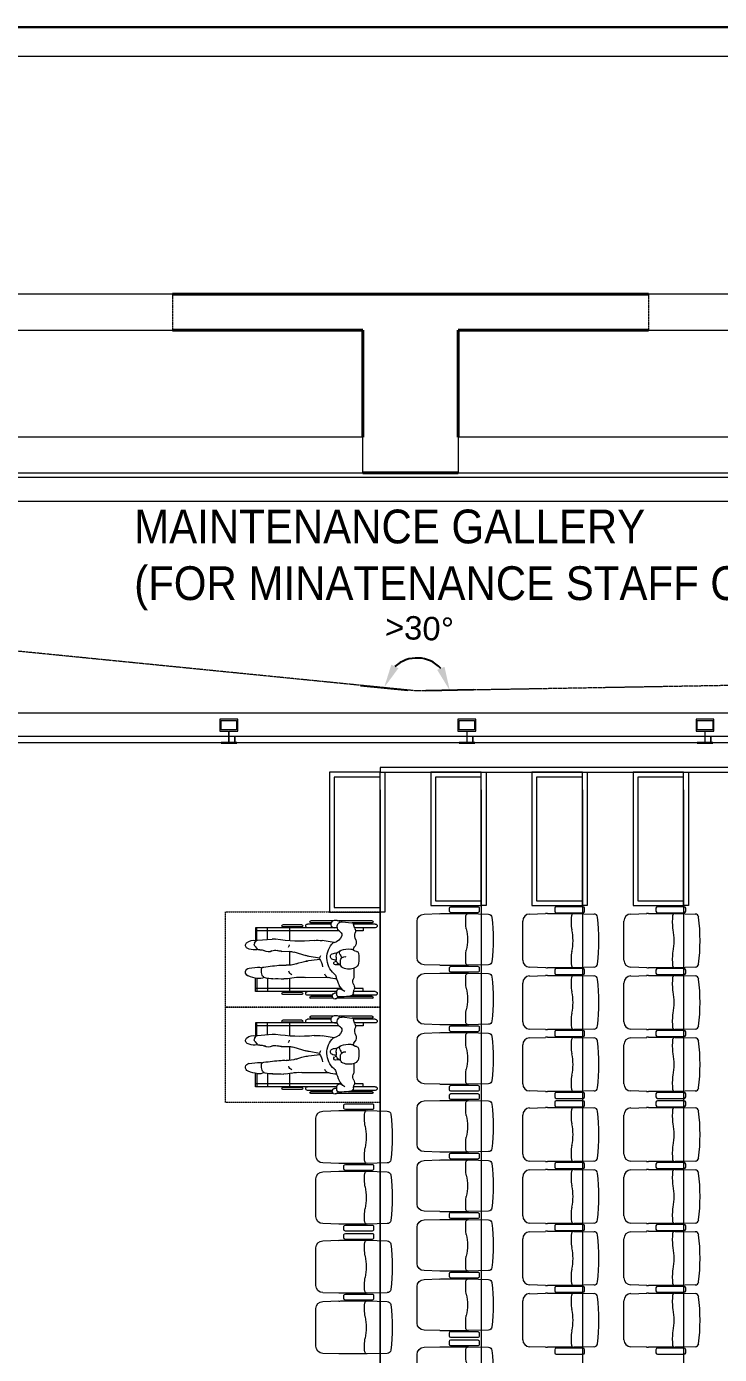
# Model space of a CAD drawing. Header units: millimetres. Extents: x 12827 to 178996, y -27589 to 73652.
# Drawn here: x 55089 to 60911, y 22699 to 33857 of the extents above; entities that cross this region are included whole.
import ezdxf

# ---------------------------------------------------------------- set-up
doc = ezdxf.new("R2010")
doc.units = ezdxf.units.MM
for name, pattern in [('Dash', [6, 3, -3]), ('IMPORT-IMPORT-Hidden _5_ _3_', [2.41935, 1.6129, -0.80645]), ('Overhead', [3.96875, 2.38125, -1.5875])]:
    doc.linetypes.add(name, pattern=pattern)
for name, color, linetype, lineweight in [('_TP__Theatreplan', 250, 'Continuous', 9), ('A-ANNO-DIMS', 211, 'Continuous', 5), ('A-DETL-HDLN', 90, 'Dash', 9), ('A-DETL-THIN', 151, 'Continuous', 9), ('A-FLOR', 192, 'Continuous', 9), ('A-FLOR-HRAL', 11, 'Continuous', 9), ('A-FLOR-OVHD', 1, 'Overhead', 9), ('A-WALL', 113, 'Continuous', 20), ('DLN0401_', 250, 'Continuous', 9), ('G-ANNO-TEXT', 231, 'Continuous', 5), ('P001', 131, 'Continuous', 9), ('P003', 231, 'Continuous', 9), ('P004', 41, 'Continuous', 9), ('P007', 191, 'Continuous', 9), ('P014', 61, 'Continuous', 9), ('P907', 195, 'Continuous', 9), ('P911', 155, 'Continuous', 9), ('P912', 205, 'Continuous', 9), ('S-COLS', 52, 'Continuous', 20), ('SEATING OPTION A PLAN_20181105_dwg _2_', 8, 'Continuous', 9)]:
    doc.layers.add(name, color=color, linetype=linetype, lineweight=lineweight)
doc.styles.add('Arial_3', font='arial.ttf', dxfattribs={"height": 196.706587})
doc.styles.add('Swis721 BT_1', font='swiss.ttf', dxfattribs={"width": 0.89, "height": 283.821263})
doc.dimstyles.new('Angular_-_1mm_Arial_1', dxfattribs={"dimscale": 304.8, "dimtxt": 200, "dimasz": 0.656168, "dimexe": 0.656168, "dimexo": 0.656168, "dimgap": 0.492126, "dimtad": 1, "dimdec": 4, "dimrnd": 0.0001, "dimzin": 0, "dimdsep": 46, "dimtxsty": 'Arial_3', "dimsah": 1, "dimcen": 0.09, "dimadec": 0, "dimazin": 0, "dimtfac": 1, "dimtdec": 4, "dimtix": 1, "dimtmove": 0, "dimatfit": 3, "dimfxl": 1, "dimtvp": 1, "dimtolj": 1, "dimtzin": 0, "dimarcsym": 2})

# ---------------------------------------------------------------- blocks, each defined once
blk = doc.blocks.new('SEATING OPTION A PLAN_20181105_dwg_Hr_ch_CS-01_hiji-19088041-Copy of 1_F')
at = {"layer": 'P003', "color": 253}
for p, q in [((-268, 13), (-268, -13)), ((-30, 25), (-256, 25)), ((-18, -13), (-18, 13)), ((-256, -25), (-30, -25))]:
    blk.add_line(p, q, dxfattribs=at)
for centre, start, end in [((-256, 13), 90, 180), ((-30, 13), 360, 90), ((-256, -13), 180, 270), ((-30, -13), 270, 0)]:
    blk.add_arc(centre, 12, start, end, dxfattribs=at)
blk = doc.blocks.new('SEATING OPTION A PLAN_20181105_dwg_Hr_ch_CS-01_500-19088042-Copy of 1_F')
at = {"layer": 'P001', "color": 253}
for p, q in [((-539, 153), (-539, -153)), ((-347, 217), (-481, 213)), ((-129, 218), (-331, 218)), ((60, 213), (-108, 217)), ((-481, -213), (-347, -217)), ((-331, -218), (-129, -218)), ((-108, -217), (60, -213))]:
    blk.add_line(p, q, dxfattribs=at)
for centre, radius, start, end in [((-479, 153), 60, 91.7184, 180), ((-331, -332), 550, 90, 91.7184), ((278, 154), 409, 173.5969, 188.9692), ((-129, 178), 40, 71.95, 90), ((-109, 197), 20, 88.7726, 173.5969), ((60, 183), 30, 7.0549, 88.7726), ((-1423, 0), 1524, 352.9451, 7.0549), ((-526, 0), 410, 347.3196, 12.6804), ((278, -154), 409, 171.0308, 186.4031), ((-479, -153), 60, 180, 268.2816), ((-331, 333), 550, 268.2816, 270), ((-109, -197), 20, 186.4031, 271.2274), ((-129, -177), 40, 270, 288.05), ((60, -183), 30, 271.2274, 352.9451)]:
    blk.add_arc(centre, radius, start, end, dxfattribs=at)
blk = doc.blocks.new('SEATING OPTION A PLAN_20181105_dwg_Hr_ch_CS-01_hiji-19088044-Copy of 1_F')
at = {"layer": 'P003', "color": 253}
for p, q in [((-268, 13), (-268, -13)), ((-30, 25), (-256, 25)), ((-18, -13), (-18, 13)), ((-256, -25), (-30, -25))]:
    blk.add_line(p, q, dxfattribs=at)
for centre, start, end in [((-256, 13), 90, 180), ((-30, 13), 360, 90), ((-256, -13), 180, 270), ((-30, -13), 270, 0)]:
    blk.add_arc(centre, 12, start, end, dxfattribs=at)
blk = doc.blocks.new('SEATING OPTION A PLAN_20181105_dwg_B$AE7F12672-19088045-Copy of 1_F')
at = {"layer": 'P014', "color": 253}
for p, q in [((155166, 171874), (155334, 171878)), ((155355, 171878), (155557, 171878)), ((155573, 171878), (155707, 171874)), ((155765, 171814), (155765, 171487)), ((155334, 171424), (155166, 171427)), ((155557, 171423), (155355, 171423)), ((155707, 171428), (155573, 171424))]:
    blk.add_line(p, q, dxfattribs=at)
for centre, radius, start, end in [((156816, 171651), 1691, 173.3021, 186.6979), ((155166, 171844), 30, 91.2274, 172.9451), ((155335, 171858), 20, 6.4031, 91.2274), ((155355, 171838), 40, 90, 108.05), ((154871, 171810), 487, 351.7803, 5.8686), ((155557, 171328), 550, 88.2816, 90), ((155705, 171814), 60, 0, 88.2816), ((155752, 171651), 410, 167.3196, 192.6804), ((154871, 171491), 487, 354.1314, 8.2197), ((155166, 171457), 30, 187.0549, 268.7726), ((155335, 171444), 20, 268.7726, 353.5969), ((155355, 171463), 40, 251.95, 270), ((155557, 171973), 550, 270, 271.7184), ((155705, 171487), 60, 271.7184, 360)]:
    blk.add_arc(centre, radius, start, end, dxfattribs=at)
blk = doc.blocks.new('SEATING OPTION A PLAN_20181105_dwg_B$680A16E02-19088047-Copy of 1_F')
at = {"layer": 'P001', "color": 253}
for p, q in [((-503, 158), (-503, -158)), ((-311, 222), (-445, 218)), ((-93, 223), (-295, 223)), ((96, 218), (-72, 222)), ((-445, -218), (-311, -222)), ((-295, -222), (-93, -222)), ((-72, -222), (96, -218))]:
    blk.add_line(p, q, dxfattribs=at)
for centre, radius, start, end in [((-443, 158), 60, 91.7184, 180), ((-295, -327), 550, 90, 91.7184), ((352, 157), 447, 173.8758, 188.5782), ((-93, 183), 40, 71.95, 90), ((-73, 202), 20, 88.7726, 173.5969), ((96, 188), 30, 7.0549, 88.7726), ((-1469, 0), 1606, 353.1282, 6.8718), ((-490, 0), 410, 347.3196, 12.6804), ((352, -157), 447, 171.4218, 186.1242), ((-443, -158), 60, 180, 268.2816), ((-295, 328), 550, 268.2816, 270), ((-73, -202), 20, 186.4031, 271.2274), ((-93, -182), 40, 270, 288.05), ((96, -188), 30, 271.2274, 352.9451)]:
    blk.add_arc(centre, radius, start, end, dxfattribs=at)
blk = doc.blocks.new('SEATING OPTION A PLAN_20181105_dwg_option a seating01 - Copy_dwg_Wheelchair Plan-196646-Level 1-19088048-Copy of 1_F')
at = {"layer": '_TP__Theatreplan', "color": 253}
for p, q in [((-722, 288), (-539, 288)), ((-722, 257), (-548, 257)), ((-695, 314), (-417, 314)), ((-695, 298), (-526, 298)), ((-444, 307), (-525, 298)), ((-416, 232), (285, 232)), ((-379, 319), (-402, 319)), ((-397, 257), (-378, 257)), ((-365, 314), (-180, 314)), ((-353, 298), (-180, 298)), ((-351, 288), (-153, 288)), ((-104, 281), (54, 281)), ((-104, 264), (54, 264)), ((0, 257), (0, 148)), ((185, 159), (185, 257)), ((273, 150), (273, 257)), ((-375, 132), (-274, 149)), ((267, 152), (146, 162)), ((292, 127), (282, 143)), ((-424, 59), (-405, 48)), ((-392, 11), (-395, 35)), ((-392, 10), (-393, -14)), ((-253, 1), (-166, 16)), ((-37, 53), (-139, 22)), ((0, 59), (0, -59)), ((68, 58), (0, 59)), ((290, 101), (271, 79)), ((-540, -85), (-542, -150)), ((-430, -58), (-416, -50)), ((-428, -46), (-429, -22)), ((-423, -54), (-387, -56)), ((-394, -23), (-381, -29)), ((-256, -10), (-137, -24)), ((338, -83), (267, -75)), ((-331, -163), (-136, -162)), ((0, -170), (0, -279)), ((185, -169), (185, -279)), ((273, -169), (273, -279)), ((-722, -279), (-540, -279)), ((-722, -311), (-526, -311)), ((-695, -321), (-490, -321)), ((-466, -279), (-432, -259)), ((-449, -269), (-427, -241)), ((-445, -264), (-445, -267)), ((-437, -254), (285, -254)), ((-393, -338), (-402, -332)), ((-361, -311), (-153, -311)), ((-360, -321), (-180, -321)), ((-104, -287), (54, -287)), ((-104, -304), (54, -304)), ((-695, -336), (-395, -336)), ((-370, -337), (-384, -340)), ((-367, -336), (-180, -336))]:
    blk.add_line(p, q, dxfattribs=at)
at = {"layer": '_TP__Theatreplan', "color": 253, "flags": 128}
for points in [[(-619, 257), (-619, 232), (-555, 232)], [(-367, 257), (285, 257), (285, 150)], [(-399, -279), (285, -279), (285, -167)], [(-619, -279), (-619, -254), (-547, -254)]]:
    blk.add_lwpolyline(points, dxfattribs=at)
at = {"layer": '_TP__Theatreplan', "color": 253}
for centre, radius, start, end in [((-722, 272), 15.6, 90, 270), ((-695, 306), 7.81, 90, 270), ((-501, 229), 53.6, 157.1485, 196.5694), ((-717, 320), 181, 337.1485, 348.553), ((-523, 281), 17.5, 96.1738, 168.553), ((-440, 267), 39.7, 338.1434, 96.1738), ((-470, 279), 71.8, 304.5485, 338.1434), ((-402, 293), 25.6, 90.3734, 154.0963), ((-388, 222), 36.3, 74.409, 113.6829), ((-379, 296), 22.9, 50.9982, 90.3734), ((-373, 277), 20.6, 254.409, 336.7071), ((-389, 284), 38.6, 336.7071, 50.9982), ((-180, 306), 7.81, 270, 90), ((-153, 272), 15.6, 270, 90), ((-104, 272), 8.5, 90, 270), ((54, 272), 8.5, 270, 90), ((-513, 132), 49.5, 153.5166, 217.5222), ((-631, 191), 81.4, 333.5166, 16.5694), ((-414, 198), 27.2, 124.5485, 199.9444), ((-355, 219), 90.2, 199.9444, 256.9452), ((-491, 4), 176, 310.6612, 46.6858), ((-234, -90), 242, 84.1619, 99.6849), ((-85, 1365), 1221, 264.1619, 279.4895), ((28, 108), 25.2, 169.3771, 225.3134), ((135, 48), 115, 84.8929, 99.4895), ((266, 132), 19.3, 32.0961, 84.8929), ((303, 67), 84.2, 47.1659, 107.4034), ((273, 115), 22.1, 320.0692, 32.0961), ((341, 109), 27.9, 299.1731, 47.1659), ((-335, 0), 249, 170.2167, 190.0443), ((-563, 39), 18.4, 90.9535, 170.2167), ((-564, 92), 34.5, 270.9535, 311.329), ((-645, 31), 117, 19.7257, 37.5222), ((-511, 33), 45.1, 96.4099, 131.329), ((-496, -99), 177, 69.5864, 96.4099), ((-465, -22), 35.8, 360, 105.4377), ((-114, -149), 360, 149.1701, 154.8848), ((-442, 47), 21.7, 329.1701, 69.5864), ((-413, 32), 18.6, 7.5231, 61.3712), ((-400, -63), 108, 68.468, 90.2381), ((-401, 10), 9.29, 357.1058, 7.5231), ((-369, 15), 24.2, 297.295, 68.468), ((-95, 80), 176, 199.3703, 207.8163), ((-202, 231), 218, 279.5756, 286.9445), ((0, -66), 124, 89.7461, 106.9445), ((68, 160), 101, 269.7461, 290.1272), ((121, 15), 53.2, 61.1107, 110.1272), ((177, 116), 62.5, 241.1107, 302.0847), ((239, 17), 53.8, 79.8776, 122.0847), ((253, 94), 24.4, 259.8776, 320.0692), ((290, 110), 40.4, 237.7219, 264.8934), ((297, 187), 117, 264.8934, 299.1731), ((-531, -34), 50.5, 190.0443, 248.1335), ((-500, 41), 132, 248.1335, 292.3739), ((-464, -48), 35.8, 292.3739, 3.0345), ((-438, -12), 44.5, 299.7251, 357.1058), ((-399, 73), 89.7, 273.7076, 297.295), ((-386, -42), 13.8, 267.8272, 64.231), ((-100, -99), 180, 147.274, 171.2195), ((-175, -330), 307, 67.3879, 85.668), ((9, 112), 171, 247.3879, 276.056), ((-44, -94), 51, 298.693, 344.3358), ((52, -290), 233, 85.583, 96.056), ((-104, -2303), 2252, 81.839, 85.583), ((213, -95), 21.9, 1.2881, 81.839), ((258, -163), 88.5, 83.7627, 109.5493), ((83, -98), 152, 343.4823, 1.2881), ((334, -117), 34.5, 291.9692, 83.7627), ((-486, -151), 55.8, 178.7191, 206.463), ((-577, -197), 45.6, 323.1315, 26.463), ((-821, -49), 440, 335.8172, 345.644), ((-401, 52), 226, 270.5698, 288.0744), ((-340, -172), 55.8, 130.6612, 165.644), ((-348, -114), 54.6, 295.1049, 338.8275), ((-138, 128), 291, 270.312, 277.4493), ((-75, -354), 196, 74.1699, 97.4493), ((31, 19), 192, 254.1699, 274.4975), ((98, -833), 662, 86.3024, 94.4975), ((153, 23), 195, 266.3024, 284.8355), ((194, -131), 35.9, 284.8355, 343.4823), ((254, -82), 89.1, 242.6529, 278.261), ((216, 175), 349, 278.261, 291.9692), ((-722, -295), 15.6, 90, 270), ((-695, -329), 7.81, 90, 270), ((-510, -247), 37.6, 143.1315, 205.2149), ((-594, -286), 54.6, 356.2268, 25.2149), ((-518, -291), 21, 176.2268, 235.4123), ((-492, -252), 68.3, 235.4123, 263.5457), ((-409, 482), 807, 263.5457, 269.2953), ((-421, -277), 21.3, 14.3528, 121.0291), ((-471, -206), 56.9, 321.1007, 335.8172), ((-418, -306), 18.4, 269.2953, 346.289), ((-395, -323), 11, 166.4185, 233.805), ((-478, -292), 80.4, 346.289, 14.3528), ((-382, -270), 24.1, 229.4894, 277.8265), ((-377, -307), 13.2, 37.78, 97.8265), ((-372, -328), 9.34, 280.699, 334.4064), ((-392, -319), 31.5, 334.4064, 37.78), ((-180, -329), 7.81, 270, 90), ((-153, -295), 15.6, 270, 90), ((-104, -295), 8.5, 90, 270), ((54, -295), 8.5, 270, 90), ((-386, -327), 12.8, 233.805, 280.699)]:
    blk.add_arc(centre, radius, start, end, dxfattribs=at)
at = {"layer": 'DLN0401_', "color": 253, "linetype": 'IMPORT-IMPORT-Hidden _5_ _3_', "flags": 128}
blk.add_lwpolyline([(-762, 389), (-762, -411), (538, -411), (538, 389)], close=True, dxfattribs=at)
blk = doc.blocks.new('SEATING OPTION A PLAN_20181105_dwg _2_-19088040-Copy of 1_F')
at = {"layer": 'P004', "color": 253, "flags": 128}
for points in [[(-1132, 36759), (-1557, 36759), (-1557, 35584), (-1132, 35584)], [(-282, 36759), (-707, 36759), (-707, 35639), (-282, 35639)], [(568, 36759), (143, 36759), (143, 35639), (568, 35639)], [(1418, 36759), (993, 36759), (993, 35639), (1418, 35639)]]:
    blk.add_lwpolyline(points, close=True, dxfattribs=at)
at = {"layer": 'P007', "color": 253}
blk.add_line((-1132, 36759), (13623, 36759), dxfattribs=at)
at = {"layer": 'P007', "color": 253, "flags": 128}
blk.add_lwpolyline([(13623, 20882), (-1132, 20882), (-1132, 36612)], dxfattribs=at)
at = {"layer": 'P907', "color": 253}
for p, q in [((-1132, 36612), (-1132, 20882)), ((-282, 36612), (-282, 20882)), ((568, 36612), (568, 20882)), ((1418, 36612), (1418, 20882))]:
    blk.add_line(p, q, dxfattribs=at)
at = {"layer": 'P911', "color": 253, "flags": 128}
for points in [[(-1132, 36719), (-1517, 36719), (-1517, 35624), (-1132, 35624)], [(-1132, 36759), (-1092, 36759), (-1092, 35584), (-1132, 35584)], [(-282, 36719), (-667, 36719), (-667, 35679), (-282, 35679)], [(-282, 36759), (-242, 36759), (-242, 35639), (-282, 35639)], [(568, 36719), (183, 36719), (183, 35679), (568, 35679)], [(568, 36759), (608, 36759), (608, 35639), (568, 35639)], [(1418, 36719), (1033, 36719), (1033, 35679), (1418, 35679)], [(1418, 36759), (1458, 36759), (1458, 35639), (1418, 35639)]]:
    blk.add_lwpolyline(points, close=True, dxfattribs=at)
at = {"layer": 'P912', "color": 253}
blk.add_line((-1132, 36759), (13623, 36759), dxfattribs=at)
at = {"layer": 'P912', "color": 253, "flags": 128}
blk.add_lwpolyline([(13623, 36799), (-1132, 36799), (-1132, 36759)], dxfattribs=at)
at = {"extrusion": (0, 0, -1), "zscale": -1, "rotation": 180}
for name, p in [('SEATING OPTION A PLAN_20181105_dwg_Hr_ch_CS-01_hiji-19088041-Copy of 1_F', (282, 35604)), ('SEATING OPTION A PLAN_20181105_dwg_Hr_ch_CS-01_500-19088042-Copy of 1_F', (282, 35354)), ('SEATING OPTION A PLAN_20181105_dwg_Hr_ch_CS-01_500-19088042-Copy of 1_F', (282, 34854)), ('SEATING OPTION A PLAN_20181105_dwg_Hr_ch_CS-01_hiji-19088041-Copy of 1_F', (282, 35104)), ('SEATING OPTION A PLAN_20181105_dwg_Hr_ch_CS-01_hiji-19088041-Copy of 1_F', (282, 34604)), ('SEATING OPTION A PLAN_20181105_dwg_Hr_ch_CS-01_500-19088042-Copy of 1_F', (282, 34354)), ('SEATING OPTION A PLAN_20181105_dwg_Hr_ch_CS-01_hiji-19088041-Copy of 1_F', (282, 34104)), ('SEATING OPTION A PLAN_20181105_dwg_Hr_ch_CS-01_hiji-19088041-Copy of 1_F', (282, 34034)), ('SEATING OPTION A PLAN_20181105_dwg_Hr_ch_CS-01_hiji-19088041-Copy of 1_F', (1168, 33949)), ('SEATING OPTION A PLAN_20181105_dwg_Hr_ch_CS-01_500-19088042-Copy of 1_F', (282, 33784)), ('SEATING OPTION A PLAN_20181105_dwg_B$680A16E02-19088047-Copy of 1_F', (1168, 33694)), ('SEATING OPTION A PLAN_20181105_dwg_Hr_ch_CS-01_500-19088042-Copy of 1_F', (282, 33284)), ('SEATING OPTION A PLAN_20181105_dwg_Hr_ch_CS-01_hiji-19088041-Copy of 1_F', (282, 33534)), ('SEATING OPTION A PLAN_20181105_dwg_B$680A16E02-19088047-Copy of 1_F', (1168, 33184)), ('SEATING OPTION A PLAN_20181105_dwg_Hr_ch_CS-01_hiji-19088041-Copy of 1_F', (1168, 33439)), ('SEATING OPTION A PLAN_20181105_dwg_Hr_ch_CS-01_hiji-19088041-Copy of 1_F', (282, 33034)), ('SEATING OPTION A PLAN_20181105_dwg_Hr_ch_CS-01_hiji-19088041-Copy of 1_F', (1168, 32929)), ('SEATING OPTION A PLAN_20181105_dwg_Hr_ch_CS-01_500-19088042-Copy of 1_F', (282, 32784)), ('SEATING OPTION A PLAN_20181105_dwg_B$680A16E02-19088047-Copy of 1_F', (1168, 32604)), ('SEATING OPTION A PLAN_20181105_dwg_Hr_ch_CS-01_hiji-19088041-Copy of 1_F', (1168, 32859)), ('SEATING OPTION A PLAN_20181105_dwg_Hr_ch_CS-01_500-19088042-Copy of 1_F', (282, 32284)), ('SEATING OPTION A PLAN_20181105_dwg_Hr_ch_CS-01_hiji-19088041-Copy of 1_F', (282, 32534)), ('SEATING OPTION A PLAN_20181105_dwg_Hr_ch_CS-01_hiji-19088041-Copy of 1_F', (1168, 32349)), ('SEATING OPTION A PLAN_20181105_dwg_B$680A16E02-19088047-Copy of 1_F', (1168, 32094)), ('SEATING OPTION A PLAN_20181105_dwg_Hr_ch_CS-01_hiji-19088041-Copy of 1_F', (282, 32034)), ('SEATING OPTION A PLAN_20181105_dwg_Hr_ch_CS-01_500-19088042-Copy of 1_F', (282, 31714)), ('SEATING OPTION A PLAN_20181105_dwg_Hr_ch_CS-01_hiji-19088041-Copy of 1_F', (282, 31964))]:
    blk.add_blockref(name, p, dxfattribs=at)
for p in [(604, 35604), (1454, 35604), (604, 35084), (604, 35084), (1454, 35084), (1454, 35084), (604, 34564), (1454, 34564), (604, 34044), (1454, 34044), (604, 33974), (1454, 33974), (604, 33454), (604, 33454), (1454, 33454), (1454, 33454), (604, 32934), (604, 32934), (1454, 32934), (1454, 32934), (604, 32414), (1454, 32414), (604, 31894), (1454, 31894)]:
    blk.add_blockref('SEATING OPTION A PLAN_20181105_dwg_Hr_ch_CS-01_hiji-19088044-Copy of 1_F', p)
at = {"extrusion": (0, 0, -1), "zscale": -1}
for p in [(1894, 35196), (1894, 34396)]:
    blk.add_blockref('SEATING OPTION A PLAN_20181105_dwg_option a seating01 - Copy_dwg_Wheelchair Plan-196646-Level 1-19088048-Copy of 1_F', p, dxfattribs=at)
at = {"rotation": 180}
for p in [(155831, 206995), (156681, 206995), (155831, 206475), (156681, 206475), (155831, 205955), (156681, 205955), (155831, 205365), (156681, 205365), (155831, 204845), (156681, 204845), (155831, 204325), (156681, 204325), (155831, 203805), (156681, 203805)]:
    blk.add_blockref('SEATING OPTION A PLAN_20181105_dwg_B$AE7F12672-19088045-Copy of 1_F', p, dxfattribs=at)
blk = doc.blocks.new('Railing - T PROFILE-16174661-Copy of 1_F')
at = {"layer": 'A-FLOR-HRAL'}
for p, q in [((8, -9), (3, -9)), ((3, -9), (3, -142)), ((8, -68), (8, -9)), ((8, -142), (8, -83)), ((105, -73), (13, -73)), ((13, -78), (105, -78)), ((205, 0), (105, 0)), ((105, 0), (105, -73)), ((105, -78), (105, -150)), ((115, -10), (195, -10)), ((115, -140), (115, -10)), ((195, -10), (195, -140)), ((205, -150), (205, 0)), ((3, -142), (8, -142)), ((105, -150), (205, -150)), ((195, -140), (115, -140))]:
    blk.add_line(p, q, dxfattribs=at)
for centre, start, end in [((13, -68), 189.2953, 270), ((13, -68), 189.2953, 229.6476), ((13, -83), 90, 180), ((13, -83), 135, 180)]:
    blk.add_arc(centre, 5, start, end, dxfattribs=at)
blk = doc.blocks.new('Railing - Railing-12128226-Copy of 1_F')
at = {"layer": 'A-FLOR-HRAL'}
for p, q in [((56787, 27892), (54839, 27892)), ((54839, 27842), (54839, 27892)), ((54839, 27842), (56786, 27842)), ((56839, 27892), (56792, 27892)), ((56793, 27842), (56839, 27842)), ((56839, 27892), (56839, 27842))]:
    blk.add_line(p, q, dxfattribs=at)
at = {"rotation": 89.9999999999807}
blk.add_blockref('Railing - T PROFILE-16174661-Copy of 1_F', (56714, 27832), dxfattribs=at)
blk = doc.blocks.new('Railing - Railing-12128236-Copy of 1_F')
at = {"layer": 'A-FLOR-HRAL'}
for p, q in [((58787, 27892), (56839, 27892)), ((56839, 27842), (56839, 27892)), ((56839, 27842), (58786, 27842)), ((58839, 27892), (58792, 27892)), ((58793, 27842), (58839, 27842)), ((58839, 27892), (58839, 27842))]:
    blk.add_line(p, q, dxfattribs=at)
at = {"rotation": 89.9999999999807}
blk.add_blockref('Railing - T PROFILE-16174661-Copy of 1_F', (58714, 27832), dxfattribs=at)
blk = doc.blocks.new('Railing - Railing-12128246-Copy of 1_F')
at = {"layer": 'A-FLOR-HRAL'}
for p, q in [((60787, 27892), (58839, 27892)), ((58839, 27842), (58839, 27892)), ((58839, 27842), (60786, 27842)), ((60839, 27892), (60792, 27892)), ((60793, 27842), (60839, 27842)), ((60839, 27892), (60839, 27842))]:
    blk.add_line(p, q, dxfattribs=at)
at = {"rotation": 89.9999999999807}
blk.add_blockref('Railing - T PROFILE-16174661-Copy of 1_F', (60714, 27832), dxfattribs=at)
blk = doc.blocks.new('Railing - Railing-12128256-Copy of 1_F')
at = {"layer": 'A-FLOR-HRAL'}
for p, q in [((62787, 27892), (60839, 27892)), ((60839, 27842), (60839, 27892)), ((60839, 27842), (62786, 27842)), ((62839, 27892), (62792, 27892)), ((62793, 27842), (62839, 27842)), ((62839, 27892), (62839, 27842))]:
    blk.add_line(p, q, dxfattribs=at)
at = {"rotation": 89.9999999999807}
blk.add_blockref('Railing - T PROFILE-16174661-Copy of 1_F', (62714, 27832), dxfattribs=at)
blk = doc.blocks.new('Railings 7 - Railings 7-18739482-Copy of 1_F')
at = {"layer": 'A-FLOR-HRAL', "lineweight": 20}
for p, q in [((75192, 33847), (52879, 33847)), ((52879, 33610), (75428, 33610))]:
    blk.add_line(p, q, dxfattribs=at)
blk = doc.blocks.new('DIMBLOCK155-Copy of 1_F')
at = {"layer": 'A-ANNO-DIMS', "color": 0, "lineweight": -2, "transparency": 16777216}
for p, q in [((57894, 28321), (58292, 28282)), ((58845, 28283), (58445, 28276))]:
    blk.add_line(p, q, dxfattribs=at)
blk.add_arc((58369, 28274), 277, 43.3663, 131.9479, dxfattribs=at)
at = {"layer": 'A-ANNO-DIMS', "color": 0, "transparency": 16777216}
for points in [[(58213, 28465), (58154, 28495), (58093, 28302)], [(58601, 28477), (58539, 28452), (58645, 28279)]]:
    blk.add_solid(points, dxfattribs=at)
at = {"layer": 'Defpoints', "color": 0, "transparency": 16777216}
for p in [(58512, 28511), (57695, 28341), (58369, 28274), (59045, 28286)]:
    blk.add_point(p, dxfattribs=at)
at = {"layer": 'A-ANNO-DIMS', "color": 0, "transparency": 16777216, "insert": (58390, 28801), "char_height": 196.7, "width": 686.77, "attachment_point": 5, "rotation": 357.6571, "style": 'Arial_3'}
blk.add_mtext('\\A1;>30°', dxfattribs=at)

msp = doc.modelspace()

# ---------------------------------------------------------------- linework, layer by layer
at = {"layer": 'A-DETL-HDLN'}
for p, q in [((58368.57179, 28274.22778), (42975.2111, 29806.85107)), ((73364.56918, 28535.98389), (58368.57179, 28274.22778))]:
    msp.add_line(p, q, dxfattribs=at)
at = {"layer": 'A-DETL-THIN'}
for p, q in [((57914.29297, 30407.48546), (49901.79297, 30407.48546)), ((57914.29297, 30107.48546), (57914.29297, 30407.48546)), ((66726.79297, 30407.48546), (58714.29299, 30407.48546)), ((58714.29299, 30407.48546), (58714.29299, 30107.48546)), ((51211.79297, 30107.48546), (57914.29297, 30107.48546)), ((58714.29299, 30107.48546), (66726.79297, 30107.48546))]:
    msp.add_line(p, q, dxfattribs=at)
at = {"layer": 'A-FLOR', "color": 50, "lineweight": 15}
msp.add_line((73014.29296, 28087.48546), (41679.42736, 28087.48546), dxfattribs=at)
at = {"layer": 'A-FLOR-OVHD'}
for p, q in [((56314.29297, 31607.48546), (56314.29297, 31307.48546)), ((60314.29297, 31607.48546), (60314.29297, 31307.48546))]:
    msp.add_line(p, q, dxfattribs=at)
at = {"layer": 'A-WALL'}
for p, q in [((52789.29296, 33857.48546), (75191.91345, 33857.48546)), ((56314.29297, 31607.48546), (52789.29297, 31607.48546)), ((65126.79297, 31607.48546), (60314.29297, 31607.48546)), ((52789.29297, 31307.48546), (56314.29297, 31307.48546)), ((60314.29297, 31307.48546), (65126.79297, 31307.48546)), ((71889.23756, 30067.48546), (50352.29296, 30067.48546)), ((74949.293, 29867.48546), (50352.29296, 29867.48546))]:
    msp.add_line(p, q, dxfattribs=at)
at = {"layer": 'A-WALL', "color": 10, "lineweight": 40}
for p, q in [((57914.29297, 31607.48546), (56314.29297, 31607.48546)), ((60314.29297, 31607.48546), (58714.29297, 31607.48546)), ((56314.29297, 31307.48546), (57914.29297, 31307.48546)), ((58714.29297, 31307.48546), (60314.29297, 31307.48546))]:
    msp.add_line(p, q, dxfattribs=at)
at = {"layer": 'S-COLS', "color": 10, "lineweight": 40}
for p, q in [((58714.29297, 31607.48546), (57914.29297, 31607.48546)), ((57914.29297, 31307.48546), (57914.29297, 30407.48546)), ((58714.29297, 31307.48546), (58714.29297, 30407.48546)), ((57914.29297, 30107.48546), (58714.29297, 30107.48546))]:
    msp.add_line(p, q, dxfattribs=at)

# ---------------------------------------------------------------- block references
at = {"layer": 'A-FLOR-HRAL', "lineweight": 20}
msp.add_blockref('Railings 7 - Railings 7-18739482-Copy of 1_F', (0, 0), dxfattribs=at)
at = {"layer": 'A-FLOR-HRAL'}
for name in ['Railing - Railing-12128226-Copy of 1_F', 'Railing - Railing-12128236-Copy of 1_F', 'Railing - Railing-12128246-Copy of 1_F', 'Railing - Railing-12128256-Copy of 1_F']:
    msp.add_blockref(name, (0, 0), dxfattribs=at)
at = {"layer": 'SEATING OPTION A PLAN_20181105_dwg _2_', "color": 253}
msp.add_blockref('SEATING OPTION A PLAN_20181105_dwg _2_-19088040-Copy of 1_F', (59191.5567, -9168.19575), dxfattribs=at)

# ---------------------------------------------------------------- texts
at = {"layer": 'G-ANNO-TEXT', "color": 7, "insert": (55993.30503, 29798.21757), "char_height": 283.8212635, "width": 6811.2, "attachment_point": 1, "line_spacing_factor": 1.00667, "style": 'Swis721 BT_1'}
msp.add_mtext('MAINTENANCE GALLERY\\P(FOR MINATENANCE STAFF ONLY)', dxfattribs=at)

# ---------------------------------------------------------------- dimensions: what is measured, and where the dimension line sits
at = {"layer": 'A-ANNO-DIMS'}
dim = msp.add_angular_dim_3p(base=(58512.04876, 28510.86958), center=(58368.57179, 28274.22778), p1=(59045.20864, 28286.03852), p2=(57695.16139, 28341.27516), text='>30°', dimstyle='Angular_-_1mm_Arial_1', override={"dimpost": '<>', "dimfxl": 1351.176768}, dxfattribs=at)
dim.commit()
dim.dimension.update_dxf_attribs({"geometry": 'DIMBLOCK155-Copy of 1_F', "text_midpoint": (58390.12557, 28801.02711)})

doc.saveas('drawing.dxf')
